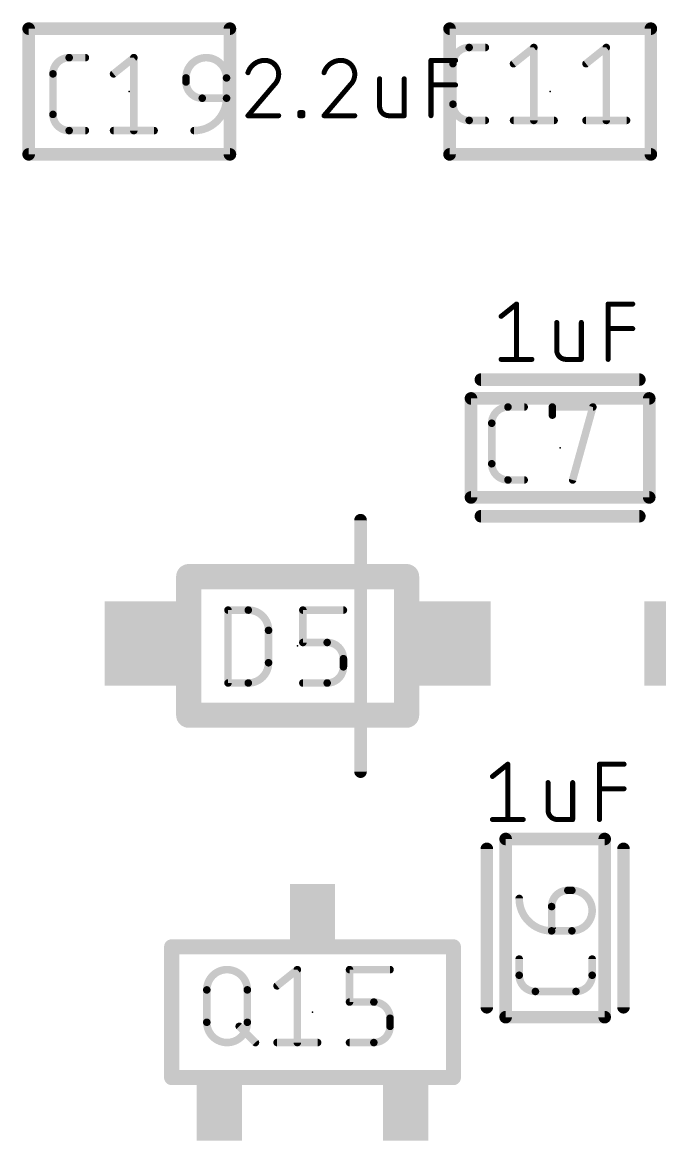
# Model space of a CAD drawing. Extents: x -0.1 to 70.1, y -0.1 to 54.
# Drawn here: x 28.82 to 35.25, y 23.9 to 35.2 of the extents above; entities that cross this region are included whole.
import ezdxf

# ---------------------------------------------------------------- set-up
doc = ezdxf.new("R2010")
doc.units = 0
for name, color, linetype in [('21', 253, 'CONTINUOUS'), ('23', 53, 'CONTINUOUS'), ('25', 253, 'CONTINUOUS'), ('27', 253, 'CONTINUOUS'), ('51', 253, 'CONTINUOUS')]:
    doc.layers.add(name, color=color, linetype=linetype)

# ---------------------------------------------------------------- blocks, each defined once
blk = doc.blocks.new('RECT')
blk.add_solid([(-0.5, -0.5), (0.5, -0.5), (-0.5, 0.5), (0.5, 0.5)])

msp = doc.modelspace()

# ---------------------------------------------------------------- linework, layer by layer
at = {"layer": '21', "const_width": 0.0635}
for points in [[(28.884, 35.1668, 1), (28.884, 35.1033)], [(28.9157, 35.135, 1), (28.8523, 35.135)], [(30.9477, 35.135, 1), (30.8843, 35.135)], [(30.916, 35.1033, 1), (30.916, 35.1668)], [(33.134, 35.1668, 1), (33.134, 35.1033)], [(33.1658, 35.135, 1), (33.1022, 35.135)], [(35.1978, 35.135, 1), (35.1343, 35.135)], [(35.166, 35.1033, 1), (35.166, 35.1668)], [(28.884, 33.8968, 1), (28.884, 33.8332)], [(28.8523, 33.865, 1), (28.9157, 33.865)], [(30.8843, 33.865, 1), (30.9477, 33.865)], [(30.916, 33.8332, 1), (30.916, 33.8968)], [(33.134, 33.8968, 1), (33.134, 33.8332)], [(33.1022, 33.865, 1), (33.1658, 33.865)], [(35.1343, 33.865, 1), (35.1978, 33.865)], [(35.166, 33.8332, 1), (35.166, 33.8968)], [(33.45, 31.6217, 1), (33.45, 31.5583)], [(35.05, 31.5583, 1), (35.05, 31.6217)], [(33.45, 30.2417, 1), (33.45, 30.1783)], [(35.05, 30.1783, 1), (35.05, 30.2417)], [(32.2668, 30.17, 1), (32.2032, 30.17)], [(32.2032, 27.63, 1), (32.2668, 27.63)], [(33.5418, 26.85, 1), (33.4783, 26.85)], [(34.9218, 26.85, 1), (34.8582, 26.85)], [(33.4783, 25.25, 1), (33.5418, 25.25)], [(34.8582, 25.25, 1), (34.9218, 25.25)]]:
    msp.add_lwpolyline(points, format="xyb", dxfattribs=at)
at = {"layer": '21', "const_width": 0.127}
for points in [[(28.884, 33.865), (28.884, 35.135)], [(30.916, 35.135), (28.884, 35.135)], [(30.916, 33.865), (30.916, 35.135)], [(33.134, 35.135), (33.134, 33.865)], [(33.134, 35.135), (35.166, 35.135)], [(35.166, 35.135), (35.166, 33.865)], [(30.916, 33.865), (28.884, 33.865)], [(33.134, 33.865), (35.166, 33.865)], [(33.45, 31.59), (35.05, 31.59)], [(33.45, 30.21), (35.05, 30.21)], [(32.235, 27.63), (32.235, 30.17)], [(33.51, 25.25), (33.51, 26.85)], [(34.89, 25.25), (34.89, 26.85)]]:
    msp.add_lwpolyline(points, dxfattribs=at)
at = {"layer": '23'}
for p in [(29.9, 34.5), (34.15, 34.5), (34.25, 30.9), (31.6, 28.9), (34.2, 26.05), (31.75, 25.2)]:
    msp.add_point(p, dxfattribs=at)
at = {"layer": '25'}
for points, const_width in [([(33.3318, 34.9447, 0.4142), (33.1681, 34.781)], 0.0762), ([(33.3318, 34.9638, 1), (33.3318, 34.9257)], 0.0381), ([(33.3318, 34.9257, 1), (33.3318, 34.9637)], 0.0381), ([(33.4955, 34.9257, 1), (33.4955, 34.9638)], 0.0381), ([(34.0037, 34.9447, 1), (33.9656, 34.9447)], 0.0381), ([(33.9965, 34.9298, 1), (33.9727, 34.9596)], 0.0381), ([(34.7352, 34.9447, 1), (34.6971, 34.9447)], 0.0381), ([(34.728, 34.9298, 1), (34.7042, 34.9596)], 0.0381), ([(29.2929, 34.8419, 0.4142), (29.1293, 34.6782)], 0.0762), ([(29.2929, 34.861, 1), (29.2929, 34.8229)], 0.0381), ([(29.2929, 34.8229, 1), (29.2929, 34.8609)], 0.0381), ([(29.4566, 34.8229, 1), (29.4566, 34.861)], 0.0381), ([(29.9648, 34.8419, 1), (29.9267, 34.8419)], 0.0381), ([(29.9577, 34.827, 1), (29.9339, 34.8568)], 0.0381), ([(30.8819, 34.6373, 1), (30.4727, 34.6373)], 0.0762), ([(33.1872, 34.781, 1), (33.1491, 34.781)], 0.0381), ([(33.1491, 34.781, 1), (33.1872, 34.781)], 0.0381), ([(33.7681, 34.7959, 1), (33.7919, 34.7661)], 0.0381), ([(34.4996, 34.7959, 1), (34.5234, 34.7661)], 0.0381), ([(29.1483, 34.6782, 1), (29.1102, 34.6782)], 0.0381), ([(29.1102, 34.6782, 1), (29.1483, 34.6782)], 0.0381), ([(29.7293, 34.6931, 1), (29.7531, 34.6633)], 0.0381), ([(30.4917, 34.6373, 1), (30.4536, 34.6373)], 0.0381), ([(30.4536, 34.6373, 1), (30.4917, 34.6373)], 0.0381), ([(30.4727, 34.5964, 0.4142), (30.6364, 34.4327)], 0.0762), ([(30.4917, 34.5964, 1), (30.4536, 34.5964)], 0.0381), ([(30.4536, 34.5964, 1), (30.4917, 34.5964)], 0.0381), ([(30.901, 34.6373, 1), (30.8629, 34.6373)], 0.0381), ([(30.8628, 34.6373, 1), (30.9009, 34.6373)], 0.0381), ([(30.5545, 34.1053, 0.4142), (30.8819, 34.4327)], 0.0762), ([(30.6364, 34.4517, 1), (30.6364, 34.4136)], 0.0381), ([(30.6364, 34.4136, 1), (30.6364, 34.4517)], 0.0381), ([(30.901, 34.4327, 1), (30.8629, 34.4327)], 0.0381), ([(30.8819, 34.4136, 1), (30.8819, 34.4517)], 0.0381), ([(30.8629, 34.4327, 1), (30.901, 34.4327)], 0.0381), ([(33.1681, 34.3718, 0.4142), (33.3318, 34.2081)], 0.0762), ([(33.1872, 34.3718, 1), (33.1491, 34.3718)], 0.0381), ([(33.1491, 34.3718, 1), (33.1872, 34.3718)], 0.0381), ([(29.1483, 34.269, 1), (29.1102, 34.269)], 0.0381), ([(29.1102, 34.269, 1), (29.1483, 34.269)], 0.0381), ([(29.1293, 34.269, 0.4142), (29.2929, 34.1053)], 0.0762), ([(33.3318, 34.2272, 1), (33.3318, 34.1891)], 0.0381), ([(33.3318, 34.1891, 1), (33.3318, 34.2272)], 0.0381), ([(33.4955, 34.1891, 1), (33.4955, 34.2272)], 0.0381), ([(33.78, 34.2272, 1), (33.78, 34.1891)], 0.0381), ([(33.9656, 34.2081, 1), (34.0037, 34.2081)], 0.0381), ([(34.1892, 34.1891, 1), (34.1892, 34.2272)], 0.0381), ([(34.5115, 34.2272, 1), (34.5115, 34.1891)], 0.0381), ([(34.6971, 34.2081, 1), (34.7352, 34.2081)], 0.0381), ([(34.9207, 34.1891, 1), (34.9207, 34.2272)], 0.0381), ([(29.2929, 34.1243, 1), (29.2929, 34.0862)], 0.0381), ([(29.2929, 34.0862, 1), (29.2929, 34.1243)], 0.0381), ([(29.4566, 34.0862, 1), (29.4566, 34.1243)], 0.0381), ([(29.7412, 34.1243, 1), (29.7412, 34.0862)], 0.0381), ([(29.9267, 34.1053, 1), (29.9648, 34.1053)], 0.0381), ([(30.1504, 34.0862, 1), (30.1504, 34.1243)], 0.0381), ([(30.5545, 34.1243, 1), (30.5545, 34.0862)], 0.0381), ([(33.7234, 31.313, 0.4142), (33.5597, 31.1494)], 0.0762), ([(33.7234, 31.3321, 1), (33.7234, 31.294)], 0.0381), ([(33.7234, 31.294, 1), (33.7234, 31.3321)], 0.0381), ([(33.8871, 31.294, 1), (33.8871, 31.3321)], 0.0381), ([(34.1716, 31.3321, 1), (34.1716, 31.294)], 0.0381), ([(34.1907, 31.313, 1), (34.1526, 31.313)], 0.0381), ([(34.5992, 31.3079, 1), (34.5625, 31.3181)], 0.0381), ([(34.5808, 31.294, 1), (34.5808, 31.3321)], 0.0381), ([(33.5788, 31.1494, 1), (33.5407, 31.1494)], 0.0381), ([(34.1526, 31.2312, 1), (34.1907, 31.2312)], 0.0381), ([(33.5407, 31.1494, 1), (33.5788, 31.1494)], 0.0381), ([(33.5597, 30.7401, 0.4142), (33.7234, 30.5764)], 0.0762), ([(33.5788, 30.7401, 1), (33.5407, 30.7401)], 0.0381), ([(33.5407, 30.7401, 1), (33.5788, 30.7401)], 0.0381), ([(33.7234, 30.5955, 1), (33.7234, 30.5574)], 0.0381), ([(33.7234, 30.5574, 1), (33.7234, 30.5955)], 0.0381), ([(33.8871, 30.5574, 1), (33.8871, 30.5955)], 0.0381), ([(34.3579, 30.5815, 1), (34.3946, 30.5713)], 0.0381), ([(30.9158, 29.2619, 1), (30.8777, 29.2619)], 0.0381), ([(30.8968, 29.281, 1), (30.8968, 29.2429)], 0.0381), ([(31.306, 29.0573, 0.4142), (31.1014, 29.2619)], 0.0762), ([(31.1014, 29.281, 1), (31.1014, 29.2429)], 0.0381), ([(31.1014, 29.2429, 1), (31.1014, 29.281)], 0.0381), ([(31.6717, 29.2619, 1), (31.6336, 29.2619)], 0.0381), ([(31.6527, 29.281, 1), (31.6527, 29.2429)], 0.0381), ([(32.0619, 29.2429, 1), (32.0619, 29.281)], 0.0381), ([(31.325, 29.0573, 1), (31.2869, 29.0573)], 0.0381), ([(31.2869, 29.0573, 1), (31.325, 29.0573)], 0.0381), ([(31.6527, 28.9536, 1), (31.6527, 28.9155)], 0.0381), ([(31.6336, 28.9345, 1), (31.6717, 28.9345)], 0.0381), ([(31.8982, 28.9536, 1), (31.8982, 28.9155)], 0.0381), ([(32.0619, 28.7708, 0.4142), (31.8982, 28.9345)], 0.0762), ([(31.8982, 28.9155, 1), (31.8982, 28.9536)], 0.0381), ([(32.081, 28.7708, 1), (32.0429, 28.7708)], 0.0381), ([(31.1014, 28.5253, 0.4142), (31.306, 28.7299)], 0.0762), ([(31.325, 28.7299, 1), (31.2869, 28.7299)], 0.0381), ([(31.2869, 28.7299, 1), (31.325, 28.7299)], 0.0381), ([(31.8982, 28.5253, 0.4142), (32.0619, 28.689)], 0.0762), ([(32.0809, 28.689, 1), (32.0428, 28.689)], 0.0381), ([(32.0429, 28.7708, 1), (32.081, 28.7708)], 0.0381), ([(32.0429, 28.689, 1), (32.081, 28.689)], 0.0381), ([(30.8968, 28.5444, 1), (30.8968, 28.5063)], 0.0381), ([(30.8777, 28.5253, 1), (30.9158, 28.5253)], 0.0381), ([(31.1014, 28.5443, 1), (31.1014, 28.5063)], 0.0381), ([(31.1014, 28.5063, 1), (31.1014, 28.5444)], 0.0381), ([(31.6527, 28.5444, 1), (31.6527, 28.5063)], 0.0381), ([(31.8982, 28.5444, 1), (31.8982, 28.5063)], 0.0381), ([(31.8982, 28.5063, 1), (31.8982, 28.5444)], 0.0381), ([(34.328, 26.4308, 0.4142), (34.1643, 26.2672)], 0.0762), ([(34.328, 26.4499, 1), (34.328, 26.4118)], 0.0381), ([(34.328, 26.4118, 1), (34.328, 26.4499)], 0.0381), ([(34.3689, 26.0216, 1), (34.3689, 26.4308)], 0.0762), ([(34.3689, 26.4499, 1), (34.3689, 26.4118)], 0.0381), ([(34.3689, 26.4118, 1), (34.3689, 26.4499)], 0.0381), ([(33.837, 26.349, 0.4142), (34.1643, 26.0216)], 0.0762), ([(33.856, 26.349, 1), (33.8179, 26.349)], 0.0381), ([(34.1834, 26.2672, 1), (34.1453, 26.2672)], 0.0381), ([(34.1453, 26.2672, 1), (34.1834, 26.2672)], 0.0381), ([(34.1643, 26.0407, 1), (34.1643, 26.0026)], 0.0381), ([(34.1453, 26.0216, 1), (34.1834, 26.0216)], 0.0381), ([(34.1643, 26.0026, 1), (34.1643, 26.0407)], 0.0381), ([(34.3689, 26.0407, 1), (34.3689, 26.0026)], 0.0381), ([(34.3689, 26.0026, 1), (34.3689, 26.0407)], 0.0381), ([(33.856, 25.7371, 1), (33.8179, 25.7371)], 0.0381), ([(34.5926, 25.7371, 1), (34.5545, 25.7371)], 0.0381), ([(31.0919, 25.4255, 1), (30.6826, 25.4255)], 0.0762), ([(31.6158, 25.6302, 1), (31.5777, 25.6302)], 0.0381), ([(31.6087, 25.6153, 1), (31.5849, 25.645)], 0.0381), ([(32.1237, 25.6492, 1), (32.1237, 25.6111)], 0.0381), ([(32.1428, 25.6302, 1), (32.1047, 25.6302)], 0.0381), ([(32.5329, 25.6111, 1), (32.5329, 25.6492)], 0.0381), ([(33.837, 25.5734, 0.4142), (34.0006, 25.4097)], 0.0762), ([(33.856, 25.5734, 1), (33.8179, 25.5734)], 0.0381), ([(33.8179, 25.5734, 1), (33.856, 25.5734)], 0.0381), ([(34.4099, 25.4097, 0.4142), (34.5736, 25.5734)], 0.0762), ([(34.5926, 25.5734, 1), (34.5545, 25.5734)], 0.0381), ([(34.5545, 25.5734, 1), (34.5926, 25.5734)], 0.0381), ([(30.7017, 25.4255, 1), (30.6636, 25.4255)], 0.0381), ([(30.6636, 25.4255, 1), (30.7017, 25.4255)], 0.0381), ([(31.1109, 25.4255, 1), (31.0728, 25.4255)], 0.0381), ([(31.0728, 25.4255, 1), (31.1109, 25.4255)], 0.0381), ([(31.3803, 25.4813, 1), (31.4041, 25.4516)], 0.0381), ([(34.0006, 25.4288, 1), (34.0006, 25.3907)], 0.0381), ([(34.0006, 25.3907, 1), (34.0006, 25.4288)], 0.0381), ([(34.4099, 25.4288, 1), (34.4099, 25.3907)], 0.0381), ([(34.4099, 25.3907, 1), (34.4099, 25.4288)], 0.0381), ([(32.1237, 25.3218, 1), (32.1237, 25.2837)], 0.0381), ([(32.1047, 25.3028, 1), (32.1428, 25.3028)], 0.0381), ([(32.5329, 25.1391, 0.4142), (32.3692, 25.3028)], 0.0762), ([(32.3692, 25.3218, 1), (32.3692, 25.2837)], 0.0381), ([(32.3692, 25.2837, 1), (32.3692, 25.3218)], 0.0381), ([(30.6826, 25.0982, 1), (31.0919, 25.0982)], 0.0762), ([(30.7017, 25.0982, 1), (30.6636, 25.0982)], 0.0381), ([(30.6636, 25.0982, 1), (30.7017, 25.0982)], 0.0381), ([(31.0235, 25.0707, 1), (30.9965, 25.0438)], 0.0381), ([(31.1109, 25.0982, 1), (31.0728, 25.0982)], 0.0381), ([(31.0728, 25.0982, 1), (31.1109, 25.0982)], 0.0381), ([(32.3692, 24.8936, 0.4142), (32.5329, 25.0572)], 0.0762), ([(32.552, 25.1391, 1), (32.5139, 25.1391)], 0.0381), ([(32.5139, 25.1391, 1), (32.552, 25.1391)], 0.0381), ([(32.552, 25.0572, 1), (32.5139, 25.0572)], 0.0381), ([(32.5139, 25.0572, 1), (32.552, 25.0572)], 0.0381), ([(31.1602, 24.8801, 1), (31.1872, 24.907)], 0.0381), ([(31.3922, 24.9126, 1), (31.3922, 24.8745)], 0.0381), ([(31.5777, 24.8936, 1), (31.6158, 24.8936)], 0.0381), ([(31.8014, 24.8745, 1), (31.8014, 24.9126)], 0.0381), ([(32.1237, 24.9126, 1), (32.1237, 24.8745)], 0.0381), ([(32.3692, 24.9126, 1), (32.3692, 24.8745)], 0.0381), ([(32.3692, 24.8745, 1), (32.3692, 24.9126)], 0.0381)]:
    msp.add_lwpolyline(points, format="xyb", dxfattribs=dict(at, const_width=const_width))
at = {"layer": '25', "const_width": 0.0762}
for points in [[(33.3318, 34.9447), (33.4955, 34.9447)], [(33.78, 34.781), (33.9846, 34.9447)], [(33.9846, 34.9447), (33.9846, 34.2081)], [(34.5115, 34.781), (34.7161, 34.9447)], [(34.7161, 34.9447), (34.7161, 34.2081)], [(29.2929, 34.8419), (29.4566, 34.8419)], [(29.7412, 34.6782), (29.9458, 34.8419)], [(29.9458, 34.8419), (29.9458, 34.1053)], [(33.1681, 34.3718), (33.1681, 34.781)], [(29.1293, 34.269), (29.1293, 34.6782)], [(30.4727, 34.5964), (30.4727, 34.6373)], [(30.8819, 34.6373), (30.8819, 34.4327)], [(30.8819, 34.4327), (30.6364, 34.4327)], [(33.4955, 34.2081), (33.3318, 34.2081)], [(33.78, 34.2081), (34.1892, 34.2081)], [(34.5115, 34.2081), (34.9207, 34.2081)], [(29.4566, 34.1053), (29.2929, 34.1053)], [(29.7412, 34.1053), (30.1504, 34.1053)], [(33.7234, 31.313), (33.8871, 31.313)], [(34.1716, 31.2312), (34.1716, 31.313)], [(34.1716, 31.313), (34.5808, 31.313)], [(34.5808, 31.313), (34.3762, 30.5764)], [(33.5597, 30.7401), (33.5597, 31.1494)], [(33.8871, 30.5764), (33.7234, 30.5764)], [(30.8968, 28.5253), (30.8968, 29.2619)], [(30.8968, 29.2619), (31.1014, 29.2619)], [(31.6527, 28.9345), (31.6527, 29.2619)], [(31.6527, 29.2619), (32.0619, 29.2619)], [(31.306, 29.0573), (31.306, 28.7299)], [(31.8982, 28.9345), (31.6527, 28.9345)], [(32.0619, 28.689), (32.0619, 28.7708)], [(31.1014, 28.5253), (30.8968, 28.5253)], [(31.6527, 28.5253), (31.8982, 28.5253)], [(34.328, 26.4308), (34.3689, 26.4308)], [(34.1643, 26.0216), (34.1643, 26.2672)], [(34.3689, 26.0216), (34.1643, 26.0216)], [(33.837, 25.5734), (33.837, 25.7371)], [(34.5736, 25.7371), (34.5736, 25.5734)], [(31.3922, 25.4665), (31.5968, 25.6302)], [(31.5968, 25.6302), (31.5968, 24.8936)], [(32.1237, 25.3028), (32.1237, 25.6302)], [(32.1237, 25.6302), (32.5329, 25.6302)], [(30.6826, 25.0982), (30.6826, 25.4255)], [(31.0919, 25.4255), (31.0919, 25.0982)], [(34.4099, 25.4097), (34.0006, 25.4097)], [(32.3692, 25.3028), (32.1237, 25.3028)], [(31.01, 25.0572), (31.1737, 24.8936)], [(32.5329, 25.0572), (32.5329, 25.1391)], [(31.3922, 24.8936), (31.8014, 24.8936)], [(32.1237, 24.8936), (32.3692, 24.8936)]]:
    msp.add_lwpolyline(points, dxfattribs=at)
at = {"layer": '27'}
for points, const_width in [([(31.2688, 34.8146, 0.3252), (31.0981, 34.6904)], 0.0508), ([(31.4085, 34.6749, 0.4142), (31.2688, 34.8146)], 0.0508), ([(31.2688, 34.8273, 1), (31.2688, 34.8019)], 0.0254), ([(31.2688, 34.8019, 1), (31.2688, 34.8273)], 0.0254), ([(32.0369, 34.8146, 0.3252), (31.8662, 34.6904)], 0.0508), ([(32.1766, 34.6749, 0.4142), (32.0369, 34.8146)], 0.0508), ([(32.0369, 34.8273, 1), (32.0369, 34.8019)], 0.0254), ([(32.0369, 34.8019, 1), (32.0369, 34.8273)], 0.0254), ([(32.9589, 34.8146, 1), (32.9335, 34.8146)], 0.0254), ([(32.9462, 34.8273, 1), (32.9462, 34.8019)], 0.0254), ([(33.1946, 34.8019, 1), (33.1946, 34.8273)], 0.0254), ([(31.086, 34.6943, 1), (31.1102, 34.6865)], 0.0254), ([(31.3619, 34.5662, 0.2053), (31.4085, 34.6749)], 0.0508), ([(31.4212, 34.6749, 1), (31.3958, 34.6749)], 0.0254), ([(31.3958, 34.6749, 1), (31.4212, 34.6749)], 0.0254), ([(31.8541, 34.6943, 1), (31.8782, 34.6865)], 0.0254), ([(32.13, 34.5662, 0.2053), (32.1766, 34.6749)], 0.0508), ([(32.1893, 34.6749, 1), (32.1639, 34.6749)], 0.0254), ([(32.1639, 34.6749, 1), (32.1893, 34.6749)], 0.0254), ([(31.3532, 34.5754, 1), (31.3707, 34.557)], 0.0254), ([(31.3716, 34.558, 1), (31.3523, 34.5745)], 0.0254), ([(32.1213, 34.5754, 1), (32.1388, 34.557)], 0.0254), ([(32.1397, 34.558, 1), (32.1204, 34.5745)], 0.0254), ([(32.4403, 34.6283, 1), (32.4149, 34.6283)], 0.0254), ([(32.6886, 34.6283, 1), (32.6632, 34.6283)], 0.0254), ([(32.9462, 34.5789, 1), (32.9462, 34.5535)], 0.0254), ([(33.1946, 34.5535, 1), (33.1946, 34.5789)], 0.0254), ([(32.4276, 34.3489, 0.4142), (32.5207, 34.2558)], 0.0508), ([(32.4403, 34.3489, 1), (32.4149, 34.3489)], 0.0254), ([(32.4149, 34.3489, 1), (32.4403, 34.3489)], 0.0254), ([(31.0981, 34.2685, 1), (31.0981, 34.2431)], 0.0254), ([(31.0884, 34.264, 1), (31.1077, 34.2476)], 0.0254), ([(31.4085, 34.2431, 1), (31.4085, 34.2685)], 0.0254), ([(31.6345, 34.2868, 1), (31.6091, 34.2868)], 0.0254), ([(31.6218, 34.2995, 1), (31.6218, 34.2741)], 0.0254), ([(31.6218, 34.2685, 1), (31.6218, 34.2431)], 0.0254), ([(31.6091, 34.2558, 1), (31.6345, 34.2558)], 0.0254), ([(31.6656, 34.2868, 1), (31.6402, 34.2868)], 0.0254), ([(31.6402, 34.2558, 1), (31.6656, 34.2558)], 0.0254), ([(31.6529, 34.2741, 1), (31.6529, 34.2995)], 0.0254), ([(31.6529, 34.2431, 1), (31.6529, 34.2685)], 0.0254), ([(31.8662, 34.2685, 1), (31.8662, 34.2431)], 0.0254), ([(31.8565, 34.264, 1), (31.8758, 34.2476)], 0.0254), ([(32.1766, 34.2431, 1), (32.1766, 34.2685)], 0.0254), ([(32.5207, 34.2685, 1), (32.5207, 34.2431)], 0.0254), ([(32.5207, 34.2431, 1), (32.5207, 34.2685)], 0.0254), ([(32.6632, 34.2558, 1), (32.6886, 34.2558)], 0.0254), ([(32.6759, 34.2431, 1), (32.6759, 34.2685)], 0.0254), ([(32.9335, 34.2558, 1), (32.9589, 34.2558)], 0.0254), ([(33.8225, 32.3533, 1), (33.7971, 32.3533)], 0.0254), ([(33.8178, 32.3434, 1), (33.8019, 32.3632)], 0.0254), ([(34.7474, 32.3533, 1), (34.722, 32.3533)], 0.0254), ([(34.7347, 32.366, 1), (34.7347, 32.3406)], 0.0254), ([(34.9831, 32.3406, 1), (34.9831, 32.366)], 0.0254), ([(33.6467, 32.239, 1), (33.6626, 32.2192)], 0.0254), ([(34.2287, 32.167, 1), (34.2033, 32.167)], 0.0254), ([(34.4771, 32.167, 1), (34.4517, 32.167)], 0.0254), ([(34.7347, 32.1176, 1), (34.7347, 32.0922)], 0.0254), ([(34.9831, 32.0922, 1), (34.9831, 32.1176)], 0.0254), ([(34.216, 31.8876, 0.4142), (34.3091, 31.7945)], 0.0508), ([(34.2287, 31.8876, 1), (34.2033, 31.8876)], 0.0254), ([(34.2033, 31.8876, 1), (34.2287, 31.8876)], 0.0254), ([(33.6546, 31.8072, 1), (33.6546, 31.7818)], 0.0254), ([(33.7971, 31.7945, 1), (33.8225, 31.7945)], 0.0254), ([(33.9651, 31.7818, 1), (33.9651, 31.8072)], 0.0254), ([(34.3091, 31.8072, 1), (34.3091, 31.7818)], 0.0254), ([(34.3091, 31.7818, 1), (34.3091, 31.8072)], 0.0254), ([(34.4517, 31.7945, 1), (34.4771, 31.7945)], 0.0254), ([(34.4644, 31.7818, 1), (34.4644, 31.8072)], 0.0254), ([(34.722, 31.7945, 1), (34.7474, 31.7945)], 0.0254), ([(33.7349, 27.7055, 1), (33.7095, 27.7055)], 0.0254), ([(33.7301, 27.6956, 1), (33.7142, 27.7154)], 0.0254), ([(34.6597, 27.7055, 1), (34.6343, 27.7055)], 0.0254), ([(34.647, 27.7182, 1), (34.647, 27.6928)], 0.0254), ([(34.8954, 27.6928, 1), (34.8954, 27.7182)], 0.0254), ([(33.559, 27.5913, 1), (33.5749, 27.5714)], 0.0254), ([(34.141, 27.5193, 1), (34.1156, 27.5193)], 0.0254), ([(34.3894, 27.5193, 1), (34.364, 27.5193)], 0.0254), ([(34.647, 27.4699, 1), (34.647, 27.4445)], 0.0254), ([(34.8954, 27.4445, 1), (34.8954, 27.4699)], 0.0254), ([(34.1283, 27.2399, 0.4142), (34.2215, 27.1467)], 0.0508), ([(34.141, 27.2399, 1), (34.1156, 27.2399)], 0.0254), ([(34.1156, 27.2399, 1), (34.141, 27.2399)], 0.0254), ([(33.5669, 27.1594, 1), (33.5669, 27.134)], 0.0254), ([(33.7095, 27.1467, 1), (33.7349, 27.1467)], 0.0254), ([(33.8774, 27.134, 1), (33.8774, 27.1594)], 0.0254), ([(34.2215, 27.1594, 1), (34.2215, 27.134)], 0.0254), ([(34.2215, 27.134, 1), (34.2215, 27.1594)], 0.0254), ([(34.364, 27.1467, 1), (34.3894, 27.1467)], 0.0254), ([(34.3767, 27.134, 1), (34.3767, 27.1594)], 0.0254), ([(34.6343, 27.1467, 1), (34.6597, 27.1467)], 0.0254)]:
    msp.add_lwpolyline(points, format="xyb", dxfattribs=dict(at, const_width=const_width))
at = {"layer": '27', "const_width": 0.0508}
for points in [[(32.9462, 34.2558), (32.9462, 34.8146)], [(32.9462, 34.8146), (33.1946, 34.8146)], [(31.3619, 34.5662), (31.0981, 34.2558)], [(32.13, 34.5662), (31.8662, 34.2558)], [(32.4276, 34.6283), (32.4276, 34.3489)], [(32.6759, 34.2558), (32.6759, 34.6283)], [(32.9462, 34.5662), (33.1946, 34.5662)], [(31.0981, 34.2558), (31.4085, 34.2558)], [(31.6218, 34.2558), (31.6218, 34.2868)], [(31.6218, 34.2868), (31.6529, 34.2868)], [(31.6529, 34.2558), (31.6218, 34.2558)], [(31.6529, 34.2868), (31.6529, 34.2558)], [(31.8662, 34.2558), (32.1766, 34.2558)], [(32.5207, 34.2558), (32.6759, 34.2558)], [(33.6546, 32.2291), (33.8098, 32.3533)], [(33.8098, 32.3533), (33.8098, 31.7945)], [(34.7347, 31.7945), (34.7347, 32.3533)], [(34.7347, 32.3533), (34.9831, 32.3533)], [(34.216, 32.167), (34.216, 31.8876)], [(34.4644, 31.7945), (34.4644, 32.167)], [(34.7347, 32.1049), (34.9831, 32.1049)], [(33.6546, 31.7945), (33.9651, 31.7945)], [(34.3091, 31.7945), (34.4644, 31.7945)], [(33.5669, 27.5814), (33.7222, 27.7055)], [(33.7222, 27.7055), (33.7222, 27.1467)], [(34.647, 27.1467), (34.647, 27.7055)], [(34.647, 27.7055), (34.8954, 27.7055)], [(34.1283, 27.5193), (34.1283, 27.2399)], [(34.3767, 27.1467), (34.3767, 27.5193)], [(34.647, 27.4572), (34.8954, 27.4572)], [(33.5669, 27.1467), (33.8774, 27.1467)], [(34.2215, 27.1467), (34.3767, 27.1467)]]:
    msp.add_lwpolyline(points, dxfattribs=at)
at = {"layer": '51'}
for points, const_width in [([(33.3818, 31.4, 1), (33.3182, 31.4)], 0.0635), ([(33.35, 31.4318, 1), (33.35, 31.3683)], 0.0635), ([(35.1818, 31.4, 1), (35.1182, 31.4)], 0.0635), ([(35.15, 31.3683, 1), (35.15, 31.4318)], 0.0635), ([(33.3182, 30.4, 1), (33.3818, 30.4)], 0.0635), ([(33.35, 30.4318, 1), (33.35, 30.3683)], 0.0635), ([(35.1182, 30.4, 1), (35.1818, 30.4)], 0.0635), ([(35.15, 30.3683, 1), (35.15, 30.4318)], 0.0635), ([(30.5635, 29.6, 1), (30.4365, 29.6)], 0.127), ([(30.5, 29.6635, 1), (30.5, 29.5365)], 0.127), ([(32.7635, 29.6, 1), (32.6365, 29.6)], 0.127), ([(32.7, 29.5365, 1), (32.7, 29.6635)], 0.127), ([(30.5, 28.2635, 1), (30.5, 28.1365)], 0.127), ([(30.4365, 28.2, 1), (30.5635, 28.2)], 0.127), ([(32.6365, 28.2, 1), (32.7635, 28.2)], 0.127), ([(32.7, 28.1365, 1), (32.7, 28.2635)], 0.127), ([(33.7318, 26.95, 1), (33.6683, 26.95)], 0.0635), ([(33.7, 26.9818, 1), (33.7, 26.9183)], 0.0635), ([(34.7318, 26.95, 1), (34.6683, 26.95)], 0.0635), ([(34.7, 26.9183, 1), (34.7, 26.9818)], 0.0635), ([(30.3657, 25.8604, 1), (30.2895, 25.8604)], 0.0762), ([(30.3276, 25.8985, 1), (30.3276, 25.8223)], 0.0762), ([(33.2105, 25.8604, 1), (33.1343, 25.8604)], 0.0762), ([(33.1724, 25.8223, 1), (33.1724, 25.8985)], 0.0762), ([(33.7, 25.1818, 1), (33.7, 25.1183)], 0.0635), ([(34.7, 25.1183, 1), (34.7, 25.1818)], 0.0635), ([(33.6683, 25.15, 1), (33.7318, 25.15)], 0.0635), ([(34.6683, 25.15, 1), (34.7318, 25.15)], 0.0635), ([(30.3276, 24.5777, 1), (30.3276, 24.5015)], 0.0762), ([(30.2895, 24.5396, 1), (30.3657, 24.5396)], 0.0762), ([(33.1343, 24.5396, 1), (33.2105, 24.5396)], 0.0762), ([(33.1724, 24.5015, 1), (33.1724, 24.5777)], 0.0762)]:
    msp.add_lwpolyline(points, format="xyb", dxfattribs=dict(at, const_width=const_width))
for points, const_width in [([(33.35, 31.4), (35.15, 31.4)], 0.127), ([(33.35, 31.4), (33.35, 30.4)], 0.127), ([(35.15, 31.4), (35.15, 30.4)], 0.127), ([(33.35, 30.4), (35.15, 30.4)], 0.127), ([(30.5, 28.2), (30.5, 29.6)], 0.254), ([(30.5, 29.6), (32.7, 29.6)], 0.254), ([(32.7, 29.6), (32.7, 28.2)], 0.254), ([(32.7, 28.2), (30.5, 28.2)], 0.254), ([(33.7, 25.15), (33.7, 26.95)], 0.127), ([(33.7, 26.95), (34.7, 26.95)], 0.127), ([(34.7, 25.15), (34.7, 26.95)], 0.127), ([(30.3276, 24.5396), (30.3276, 25.8604)], 0.1524), ([(30.3276, 25.8604), (33.1724, 25.8604)], 0.1524), ([(33.1724, 25.8604), (33.1724, 24.5396)], 0.1524), ([(33.7, 25.15), (34.7, 25.15)], 0.127), ([(33.1724, 24.5396), (30.3276, 24.5396)], 0.1524)]:
    msp.add_lwpolyline(points, dxfattribs=dict(at, const_width=const_width))

# ---------------------------------------------------------------- block references
at = {"layer": '51', "xscale": 0.75, "yscale": 0.85, "rotation": 180}
for p in [(30.025, 28.925), (33.175, 28.925), (35.475, 28.925)]:
    msp.add_blockref('RECT', p, dxfattribs=at)
at = {"layer": '51'}
for p, xscale, yscale in [((31.75, 26.2034), 0.4573, 0.584), ((30.8094, 24.1958), 0.4588, 0.5859), ((32.6902, 24.196), 0.4564, 0.5857)]:
    msp.add_blockref('RECT', p, dxfattribs=dict(at, xscale=xscale, yscale=yscale))

doc.saveas('drawing.dxf')
